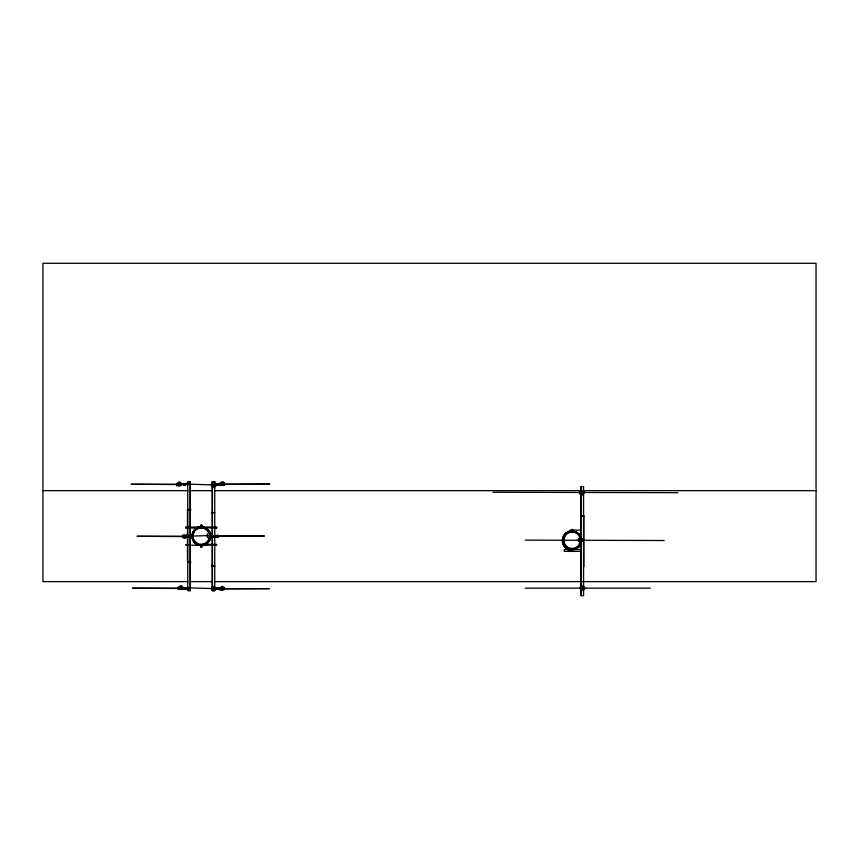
<?xml version="1.0" encoding="UTF-8"?>
<svg xmlns="http://www.w3.org/2000/svg" width="859" height="859" viewBox="0 0 859 859"><rect width="100%" height="100%" fill="white"/><g stroke="black" fill="none" stroke-linecap="round" stroke-linejoin="round"><path stroke-width="1.29" d="M184.18 588.114C184.309 589.768 183.847 586.88 184.599 588.92C184.921 587.331 184.932 588.651 185.329 588.705M184.975 588.748L184.803 587.781L184.717 588.93M186.5 588.544C185.673 586.718 185.716 590.863 185.523 587.728M186.457 588.748L186.661 587.728L186.961 589.049L187.23 587.717L187.509 589.188L187.015 588.018M187.069 588.544C186.478 590.412 187.369 586.547 187.316 588.383M210.713 536.682L211.196 535.554L210.702 536.478M211.776 535.662L211.271 536.746M212.345 535.726C212.377 538.142 212.935 534.867 211.829 536.811M213.053 536.027C212.807 537.519 213.494 535.2 212.388 536.875M214.739 536.295C214.32 537.412 214.471 536.499 214.729 536.37C215.104 537.67 214.825 537.509 214.578 535.952C214.181 538.024 213.59 534.985 213.053 537.09M215.384 484.766C215.094 482.017 215.394 486.194 215.867 483.499M216.06 484.841C215.437 482.973 216.393 485.335 216.468 483.574M216.35 483.596C217.102 485.271 217.757 483.95 217.681 484.304M216.554 484.444L216.253 483.66L215.985 484.787M217.563 483.692L218.401 485.067L218.154 483.767M217.681 484.444C217.51 486.151 217.971 482.715 218.261 484.766M188.701 536.682C188.046 537.015 189.334 534.502 189.055 536.274C190.022 534.91 189.044 537.895 189.281 535.554C188.379 537.498 188.346 534.373 187.434 536.531M187.96 536.542L188.153 535.522M189.066 536.499L189.281 535.683M189.818 536.811C189.205 534.556 190.988 535.812 189.646 536.639M190.795 535.93C191.009 537.723 192.148 534.921 190.827 536.929C190.784 535.286 190.011 536.8 189.474 535.78M190.419 536.875L190.354 536.145L209.252 535.554M191.879 535.737C191.321 537.573 191.332 535.157 191.428 536.95M211.228 536.145L211.389 536.639M212.087 536.972L211.905 535.629L211.969 536.628M213.623 536.284C213.612 537.015 212.334 535.64 212.849 536.735M213.504 536.145L213.837 537.058L214.02 535.93M214.32 537.24L214.031 536.016L214.159 536.65M214.707 483.95L214.621 483.349L214.439 484.057M214.567 536.102L215.137 536.929M214.342 588.866C215.244 588.479 215.813 587.835 216.049 588.866M214.546 588.34C214.02 588.909 216.565 588.608 213.902 586.396C207.653 587.878 215.394 594.149 215.523 588.211M215.469 588.952L215.877 588.018L216.135 588.651M216.844 589.006C216.361 585.344 216.275 591.228 217.005 587.91C217.628 590.616 217.456 586.429 217.778 589.049C218.454 589.489 217.842 587.502 218.336 588.018C219.593 590.681 216.597 586.568 214.267 588.479M216.221 589.049C217.209 587.835 215.029 587.76 215.813 588.952M217.123 587.846L216.79 588.952M216.973 588.812L217.005 588.018M217.821 588.34C216.855 589.671 217.585 587.084 218.079 588.952M218.411 588.651L218.111 587.846L218.487 589.049M183.096 484.605L182.967 483.714M184.051 483.585C184.76 486.323 184.03 482.028 183.794 484.884M184.621 484.787C184.116 483.005 185.888 484.938 185.179 483.445M184.792 483.821L184.266 484.616M185.179 484.616C184.384 483.059 184.996 485.636 185.114 483.499M185.694 483.52C186.736 484.734 185.254 485.539 185.544 483.735M185.243 483.896L185.748 484.659L185.684 483.649M186.306 484.186C186.36 483.52 186.349 483.434 187.455 484.369M186.897 483.574L187.423 483.918M187.799 536.123L188.679 535.361L188.647 536.413M189.614 536.381L189.667 535.705L189.775 536.574M190.73 536.51L191.364 535.93L190.999 536.499M183.869 483.649L183.901 484.873M184.417 483.767L184.46 484.701L184.621 483.628M214.374 588.952L214.89 587.91M216.275 588.104L216.017 588.748M217.542 588.308L217.381 588.866L217.402 588.157M213.451 535.973L213.73 537.122M215.255 483.757L215.695 484.347M215.373 483.488L215.469 484.637L215.963 483.842M215.845 484.068L216.275 484.293M215.749 483.81L216.049 484.68L216.221 483.692M216.844 484.358L216.479 484.884L216.393 484.014M216.543 484.497L216.532 483.907M211.357 535.726L211.389 536.446M213.526 536.08L213.977 536.939M213.784 537.047L214.02 536.284M214.696 588.308L215.201 589.124M215.845 588.157L215.684 588.812L215.877 587.91M216.414 588.812L216.414 588.157M216.833 588.157L216.618 588.866M218.111 588.308L218.1 588.866M185.973 537.165L185.973 535.651L182.946 535.651L182.946 537.165L184.46 537.165L184.513 536.424M179.51 484.218C178.275 482.049 179.95 485.593 179.563 483.413M180.905 587.105L180.669 587.953L181.131 587.169M222.567 483.091L222.331 483.939L222.792 483.155M222.438 587.599L222.202 588.447L222.664 587.663M211.69 536.703L211.819 535.952M213.472 536.403L213.172 537.058L212.946 536.166M214.6 483.939L214.621 483.681M215.008 483.971L215.341 483.434M216.629 484.906L216.736 483.928M217.939 483.789L217.757 484.787M217.23 484.981L217.477 483.735M182.881 484.304L183.311 484.991M186.285 484.046L186.317 483.434L186.478 484.208M188.035 535.436L188.089 536.199M190.73 535.597C190.43 537.734 190.408 535.007 190.891 536.36M217.671 536.102C217.617 536.574 217.348 536.982 216.178 536.123C224.51 534.846 211.625 539.57 218.089 535.511L218.637 536.306L217.531 537.219L216.425 536.306L217.177 535.511A1.192 1.192 0 0 1 217.907 535.554L218.444 535.995M190.881 535.619C190.14 536.521 189.753 536.403 184.502 536.768M191.847 535.726L192.148 536.66M211.582 536.66L211.819 536.027M212.527 536.703C212.227 534.588 212.463 537.97 212.903 535.973M212.86 536.811L212.699 536.725M213.129 536.982L213.354 536.209M214.492 537.122L213.977 535.995M215.061 537.1L214.439 536.682M216.704 484.165L217.005 484.906M211.26 535.962L211.131 536.725L210.648 536.403M211.98 536.832L212.463 535.823L211.99 536.961M183.289 483.896L184.019 484.787L183.493 483.649M183.332 484.755L183.472 483.875L183.998 484.906M184.406 483.95L183.901 484.766L184.266 484.004M185.029 484.626L185.007 483.628M211.11 535.941L210.777 536.66M212.323 535.844L212.141 536.725M188.647 536.263L188.486 535.458M189.109 535.629L189.238 536.585M189.764 536.392L189.839 535.748M190.172 536.446L190.344 535.672M190.322 536.467L190.397 535.812M190.956 535.876L190.881 536.531L190.945 535.855M191.439 536.596L191.514 535.941M212.237 536.08L212.109 536.746M215.62 483.724L215.716 484.229M216.253 484.455L216.157 483.939M216.393 484.476L216.747 483.853M216.812 484.519L216.94 483.778M217.381 484.594L217.574 483.821L217.402 484.422M217.875 483.993L217.799 484.594M217.939 484.659L218.068 483.885L218.1 484.508M218.304 484.948L218.1 484.626M214.707 588.211L214.986 589.006M216.243 588.866L215.867 588.018M201.253 545.143A8.826 8.826 0 0 1 194.993 542.523A8.987 8.987 0 0 1 194.993 529.885A8.826 8.826 0 0 1 201.253 527.254L201.06 525.117L200.952 526.696C189.614 526.653 189.614 545.325 200.952 545.282L201.06 546.861L201.253 545.014C205.172 545.003 208.673 542.115 209.66 538.368M194.768 542.738L196.668 544.209L200.952 545.411L200.748 546.936L201.253 545.325L201.747 546.818L201.554 545.282C206.375 545.207 210.294 540.773 210.262 536.037M210.584 536.199A9.202 9.202 0 0 1 207.857 542.748L205.924 544.209L201.564 545.411L201.768 546.936L201.253 545.454L200.748 546.936M221.45 484.057L222.105 484.916M572.663 551.048L572.158 549.545L571.643 550.995L571.847 549.449L567.488 548.3L565.555 546.829A9.202 9.202 0 0 1 565.555 533.75L569.742 531.356M572.158 531.238L572.663 529.767L572.459 531.281L576.776 532.473M572.158 549.545L571.643 551.027L571.847 549.502L569.742 549.223A9.331 9.331 0 0 1 569.742 531.152L571.847 531.087L571.933 529.509L572.158 531.045A9.062 9.062 0 0 0 563.085 540.182A9.062 9.062 0 0 0 572.158 549.234L572.674 551.027L572.459 549.535L576.776 548.353L578.698 546.893A9.116 9.116 0 0 0 581.092 542.781A8.998 8.998 0 0 1 580.104 545.003L576.743 548.332L572.459 549.535M201.382 526.857L201.897 525.364L201.693 526.9L206.106 528.092L209.575 531.485A9.095 9.095 0 0 1 210.519 533.718M572.158 531.045L572.674 529.552L572.47 531.087L576.861 532.279L580.308 535.672A9.116 9.116 0 0 1 581.253 537.895M186.22 588.544C185.888 586.364 185.49 590.444 185.92 588.565M187.777 587.771L187.359 589.188L187.573 588.007M212.377 536.016L212.291 536.746M217.252 484.412L216.973 484.036M187.563 535.812L187.563 536.413M183.858 588.028C182.87 588.683 183.654 588.619 183.128 588.114C184.889 591.228 183.354 585.226 183.525 589.07M184.395 587.792L184.674 589.07L184.749 588.114M187.144 588.168L187.359 589.188L187.584 588.093M186.296 588.748C185.877 588.05 187.627 588.694 186.371 588.372M185.168 588.759L185.361 587.781L185.727 588.834M185.211 588.555C185.737 587.416 184.921 590.487 184.835 588.104M187.079 587.771L186.671 588.694M186.156 484.497L185.802 483.778M188.98 535.984L188.744 536.564L189.012 535.844M191.815 536.134L192.062 536.499M218.358 588.211L217.961 588.812L218.154 588.018M182.72 483.864L183.203 484.412M186.875 483.252L186.725 484.132M187.38 536.199L187.992 535.501M189.839 536.488L190.226 535.769M191.471 536.875L191.772 536.306M185.512 587.91L185.651 588.544M183.697 588.404L183.944 589.21M184.674 589.07L184.298 588.254M184.61 588.705L184.277 588.018M183.794 588.555L184.105 589.21L184.331 588.372M214.449 589.027L214.32 587.91M214.675 588.952L214.804 587.943M218.497 588.952L218.229 588.308M179.799 483.81L179.338 484.261L179.338 483.359M186.854 483.477L187.38 484.508L186.929 483.649M188.271 535.898L188.636 535.468L188.121 536.478M188.572 588.898L188.25 587.975M581.522 540.515L581.607 540.236A1.138 1.138 0 0 0 580.115 538.958A1.138 1.138 0 0 0 579.761 540.891A1.138 1.138 0 0 0 581.607 540.236M183.751 535.962L183.643 536.252A1.911 1.911 0 0 0 183.643 537.219C187.101 539.549 183.558 531.721 183.601 537.444C187.552 539.151 182.516 532.172 183.944 537.97L184.857 537.97L185.319 536.735L184.857 535.511L183.944 535.511L183.783 537.304L185.136 537.304A1.911 1.911 0 0 0 185.157 536.252L185.05 535.962M192.77 533.654L195.047 529.606L198.977 527.276M221.708 484.004L222.105 484.691M221.16 588.394L222.094 589.328M216.844 535.758L216.629 536.392L216.93 535.662M214.492 589.006L214.31 588.018M215.298 588.018L215.738 589.027M215.63 589.006L215.394 588.308M216.865 588.018L217.51 588.952M187.96 535.393L187.82 535.984M179.477 484.873L178.296 484.873M179.96 587.76L179.96 588.726M183.901 535.737L184.9 535.737M194.768 529.659L200.952 526.792M222.073 589.059L221.311 588.855M206.106 544.134L209.575 540.74A9.095 9.095 0 0 0 210.842 536.113M218.132 536.95L217.907 537.058A1.192 1.192 0 0 1 217.155 537.058L216.618 536.617M188.561 483.585L188.561 484.197M180.787 588.834L180.1 588.834M574.617 549.535L578.869 547.108L580.373 545.164A9.309 9.309 0 0 0 581.328 542.888M574.596 549.223L578.816 546.829L580.308 544.917A9.116 9.116 0 0 0 581.253 542.684M203.744 544.767L205.956 543.865L209.295 540.59A8.794 8.794 0 0 0 210.53 536.113M569.549 531.388C559.961 533.085 559.961 547.838 569.549 549.535M188.55 483.209L187.606 483.896L188.55 484.573M222.631 588.157L213.794 588.598M222.567 483.638L213.891 484.927M200.952 545.282L198.858 545.132A9.245 9.245 0 0 1 198.858 527.265L200.952 526.986L201.049 525.214L201.253 526.75L201.747 525.257L201.554 526.792C205.494 526.878 208.952 529.874 209.95 533.632M200.748 525.461L201.253 526.954L201.768 525.461L201.564 526.986L205.924 528.188L207.857 529.659A9.202 9.202 0 0 1 210.272 533.804M203.83 545.057L201.693 545.336L201.586 546.904L201.382 545.068M183.429 483.907L183.171 484.261M185.576 484.132L185.759 484.444M186.704 484.004L186.854 484.573M222.105 483.091L219.829 483.091L219.829 485.367L224.382 485.367L224.382 483.091M179.542 483.853L213.666 484.927M224.382 484.122L269.855 484.122L224.382 484.401M176.61 484.272L131.137 484.272L176.61 484.551M42.95 490.661L187.906 490.661M190.591 490.661L212.066 490.661M214.75 490.661L816.05 490.661M189.796 509.505L187.477 509.505L187.477 562.398L189.796 562.398M187.477 509.634L190.064 509.634M212.173 512.769L214.761 512.608M581.522 515.776L583.841 515.776L583.841 566.51M581.253 515.948L583.841 515.948M185.791 527.952L216.715 527.952M580.974 530.153L569.882 530.153L569.882 531.968M216.973 535.737L215.706 535.737L215.706 536.499L218.229 536.499L218.229 535.737M218.562 536.005L264.443 536.005L218.562 536.188M182.548 536.295L137.075 536.295L182.548 536.564M217.649 536.327L210.455 535.672M202.541 544.327L216.715 544.327L216.715 545.218L185.791 545.24L185.791 544.348M570.677 549.556L564.245 549.556L564.245 551.381L580.974 551.381M573.254 549.556L580.974 549.556M187.477 562.258L190.064 562.258M212.173 566.156L214.761 566.156M212.441 566.296L214.761 566.296M187.906 581.618L42.95 581.618L42.95 263.284L816.05 263.284L816.05 581.618L214.75 581.618M190.591 581.618L212.066 581.618M180.444 587.105L178.167 587.105L178.167 589.381L182.72 589.381L182.72 587.105M181.099 587.61L213.429 588.598M221.751 587.599L219.475 587.599L219.475 589.875L224.027 589.875L224.027 587.599M132.694 588.2L178.167 588.2M525.193 588.157L650.327 588.157M178.167 588.469L132.694 588.211M224.027 588.64L269.501 588.64L224.027 588.909M182.248 588.93L178.64 588.93L178.64 587.567M221.751 589.424L219.947 589.424L219.947 588.061M493.012 492.261L677.912 492.712M525.193 540.128L664.157 540.515M189.356 536.166L189.259 536.746M569.635 549.234C552.401 543.983 570.462 521.649 580.04 535.823A8.815 8.815 0 0 1 580.942 537.981M203.744 527.469L207.846 529.788L209.295 531.635A8.794 8.794 0 0 1 210.219 533.804A9.245 9.245 0 0 0 203.647 527.265L201.564 526.986L201.758 525.461L201.253 526.954L201.049 525.418M574.617 531.388L578.869 533.815L580.373 535.769A9.309 9.309 0 0 1 581.328 538.035M198.977 544.703L196.861 543.801L193.651 540.504A9.224 9.224 0 0 1 193.651 531.485M218.014 589.027L217.66 588.34M184.32 537.143L184.062 535.876L185.039 536.413M185.49 484.573L185.533 483.81M184.277 536.843L184.277 535.973L184.846 536.413M183.697 484.616L183.847 484.014M217.187 588.866L217.08 588.157L217.338 588.866M209.66 533.718C208.673 529.96 205.172 527.082 201.253 527.061A9.062 9.062 0 0 0 192.888 539.538A9.062 9.062 0 0 0 207.631 542.523A8.891 8.891 0 0 0 210.272 536.199M186.478 484.165L186.822 483.66M214.653 483.402L214.857 484.111L214.664 483.585M186.779 588.544L186.51 587.9M185.082 588.544L184.825 587.878M215.598 588.748L215.33 588.104L215.126 588.619M571.847 530.873L571.954 529.284L572.158 531.549A8.977 8.977 0 0 1 578.483 534.137A8.815 8.815 0 0 1 580.791 538.11M200.748 525.257L200.952 526.986M201.253 545.454L201.457 546.979L201.564 545.411L203.669 545.132A9.245 9.245 0 0 0 210.509 536.199M185.125 483.864L185.2 484.508M184.975 483.875L185.05 484.53M184.556 483.928L184.631 484.573M183.998 483.993L184.073 484.648M183.343 484.659L183.429 484.057M583.701 587.91L583.701 588.522M581.253 486.57L581.253 490.564M581.253 494.559L581.253 538.486M581.253 541.149L581.253 595.716M580.974 491.896L580.974 486.57L583.572 486.57L583.572 595.716L580.974 595.716L580.974 541.149M580.974 494.559L580.974 538.486M223.909 483.553L223.909 484.916L220.301 484.916L220.301 483.553M216.715 527.941L216.715 527.061L185.791 527.05L185.791 527.941M212.441 481.566L212.441 590.713M211.529 512.361L211.529 513.242M211.529 565.168L211.529 566.049M210.627 536.456L210.627 537.294M191.611 535.608L191.611 536.478M190.698 509.366L190.698 510.246M190.698 561.582L190.698 562.462M190.064 481.566L190.064 590.713M184.395 536.381L184.395 537.09M181.163 483.392L181.163 485.668L176.61 485.668L176.61 483.392M180.691 483.853L180.691 485.217L177.083 485.217L177.083 483.853M209.156 538.26A8.182 8.182 0 0 1 196.561 542.845A8.182 8.182 0 0 1 196.561 529.434A8.182 8.182 0 0 1 209.156 534.019M580.061 542.351A8.182 8.182 0 0 1 567.455 546.936A8.182 8.182 0 0 1 567.455 533.525A8.182 8.182 0 0 1 580.061 538.121M578.698 533.922A9.116 9.116 0 0 1 581.092 538.035A8.998 8.998 0 0 0 580.104 535.919L576.743 532.601L572.158 531.377A8.977 8.977 0 0 0 565.856 533.901M580.791 542.705A8.815 8.815 0 0 1 578.483 546.678A8.977 8.977 0 0 1 572.158 549.266L576.7 548.031L580.04 544.767A8.815 8.815 0 0 0 580.942 542.609M565.77 546.614A8.891 8.891 0 0 1 565.77 533.965M179.982 484.24A1.138 1.138 0 0 1 179.273 485.603A1.138 1.138 0 0 1 177.856 485.013A1.138 1.138 0 0 1 178.318 483.542M181.432 588.812A1.138 1.138 0 0 1 179.638 589.049A1.138 1.138 0 0 1 179.875 587.255M222.32 589.725A1.138 1.138 0 0 1 220.763 589.306A1.138 1.138 0 0 1 221.182 587.749M223.2 483.939A1.138 1.138 0 0 1 221.955 485.356A1.138 1.138 0 0 1 221.117 483.66M194.843 542.673A9.202 9.202 0 0 1 194.843 529.735M209.886 538.518A8.944 8.944 0 0 1 196.12 543.522A8.944 8.944 0 0 1 196.12 528.876A8.944 8.944 0 0 1 209.886 533.89A8.891 8.891 0 0 0 207.631 529.874M198.858 545.003A9.288 9.288 0 0 1 198.858 527.072M563.289 538.196C561.732 544.015 565.898 551.027 572.255 551.07L572.255 550.544C560.82 550.49 560.82 531.184 572.255 531.13L572.255 530.604C567.917 530.658 564.288 534.083 563.289 538.196M580.867 492.475C581.983 495.954 583.572 490.027 580.867 492.475M581.479 587.921C582.37 591.464 584.335 585.645 581.479 587.921M190.344 481.566L187.745 481.566L187.745 590.713L190.344 590.713L190.344 481.566M214.761 481.566L212.173 481.566L212.173 590.713L214.761 590.713L214.761 481.566M214.116 484.251L213.666 485.614L214.116 484.251M582.209 492.035L581.747 493.399L582.209 492.035M209.703 534.878L209.252 536.241L209.703 534.878M186.371 535.146L182.548 535.146L182.548 537.67L186.371 537.67L186.371 535.146M218.562 535.49L215.373 535.49L215.373 536.757L218.562 536.757L218.562 535.49M213.794 587.91L213.429 589.274L213.794 587.91M581.199 590.187A2.276 2.276 0 0 0 584.614 588.211A2.276 2.276 0 0 0 581.199 586.246A2.276 2.276 0 0 0 581.199 590.187M580.609 494.677A2.276 2.276 0 0 0 584.023 492.712A2.276 2.276 0 0 0 580.609 490.747A2.276 2.276 0 0 0 580.609 494.677M579.353 541.997A2.276 2.276 0 0 0 582.767 540.032A2.276 2.276 0 0 0 579.353 538.056A2.276 2.276 0 0 0 579.353 541.997M212.055 486.538A2.276 2.276 0 0 0 215.867 485.518A2.276 2.276 0 0 0 213.075 482.737A2.276 2.276 0 0 0 212.055 486.538M178.425 485.389A1.815 1.815 0 0 0 181.163 483.81A1.815 1.815 0 0 0 178.425 482.232A1.815 1.815 0 0 0 178.425 485.389M179.993 589.134A1.815 1.815 0 0 0 182.72 587.567A1.815 1.815 0 0 0 179.993 585.988A1.815 1.815 0 0 0 179.993 589.134M221.439 589.349A1.621 1.621 0 0 0 224.038 588.265A1.621 1.621 0 0 0 221.815 586.557A1.621 1.621 0 0 0 221.439 589.349M221.654 485.131A1.815 1.815 0 0 0 224.382 483.553A1.815 1.815 0 0 0 221.654 481.974A1.815 1.815 0 0 0 221.654 485.131M208.114 537.53A2.276 2.276 0 0 0 211.529 535.554A2.276 2.276 0 0 0 208.114 533.589A2.276 2.276 0 0 0 208.114 537.53"/></g></svg>
